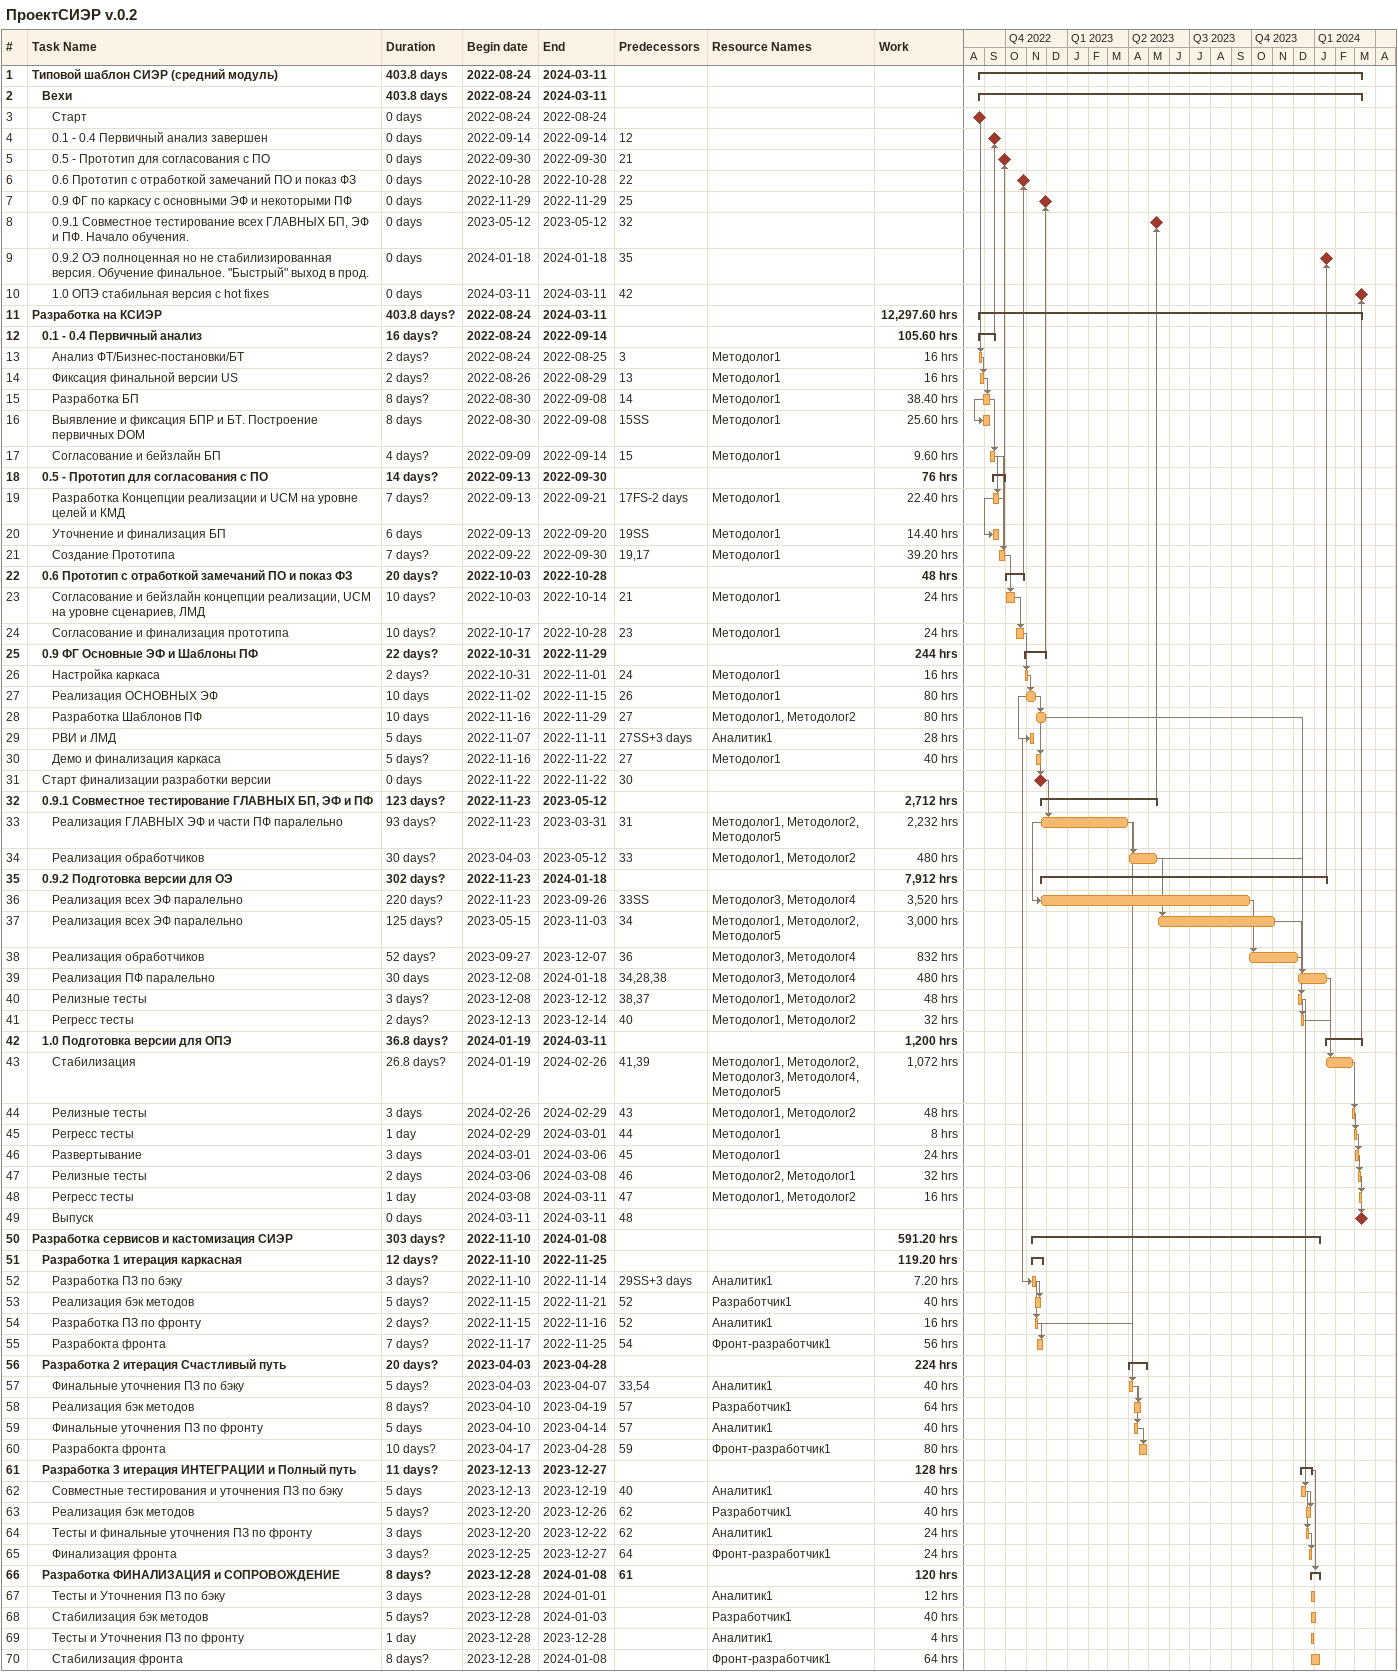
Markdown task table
ПроектСИЭР v.0.2

| ID | Level | Task | Duration | Start | Finish | Predecessors | Resources | Work (h) |
|---|---|---|---|---|---|---|---|---|
| 1 | 1 | **Типовой шаблон СИЭР (средний модуль)** | 403.8d | 2022-08-24 | 2024-03-11 |  |  |  |
| 2 | 2 | **Вехи** | 403.8d | 2022-08-24 | 2024-03-11 |  |  |  |
| 3 | 3 | Старт | 0d | 2022-08-24 | 2022-08-24 |  |  |  |
| 4 | 3 | 0.1 - 0.4 Первичный анализ завершен | 0d | 2022-09-14 | 2022-09-14 | 12 |  |  |
| 5 | 3 | 0.5 - Прототип для согласования с ПО | 0d | 2022-09-30 | 2022-09-30 | 21 |  |  |
| 6 | 3 | 0.6 Прототип с отработкой замечаний ПО и показ ФЗ | 0d | 2022-10-28 | 2022-10-28 | 22 |  |  |
| 7 | 3 | 0.9 ФГ по каркасу с основными ЭФ и некоторыми ПФ | 0d | 2022-11-29 | 2022-11-29 | 25 |  |  |
| 8 | 3 | 0.9.1 Совместное тестирование всех ГЛАВНЫХ БП, ЭФ и ПФ. Начало обучения. | 0d | 2023-05-12 | 2023-05-12 | 32 |  |  |
| 9 | 3 | 0.9.2 ОЭ полноценная но не стабилизированная версия. Обучение финальное. "Быстрый" выход в прод. | 0d | 2024-01-18 | 2024-01-18 | 35 |  |  |
| 10 | 3 | 1.0 ОПЭ стабильная версия с hot fixes | 0d | 2024-03-11 | 2024-03-11 | 42 |  |  |
| 11 | 1 | **Разработка на КСИЭР** | 403.8d? | 2022-08-24 | 2024-03-11 |  |  | 12297.60 |
| 12 | 2 | **0.1 - 0.4 Первичный анализ** | 16d? | 2022-08-24 | 2022-09-14 |  |  | 105.60 |
| 13 | 3 | Анализ ФТ/Бизнес-постановки/БТ | 2d? | 2022-08-24 | 2022-08-25 | 3 | Методолог1 | 16 |
| 14 | 3 | Фиксация финальной версии US | 2d? | 2022-08-26 | 2022-08-29 | 13 | Методолог1 | 16 |
| 15 | 3 | Разработка БП | 8d? | 2022-08-30 | 2022-09-08 | 14 | Методолог1 | 38.40 |
| 16 | 3 | Выявление и фиксация БПР и БТ. Построение первичных DOM | 8d | 2022-08-30 | 2022-09-08 | 15SS | Методолог1 | 25.60 |
| 17 | 3 | Согласование и бейзлайн БП | 4d? | 2022-09-09 | 2022-09-14 | 15 | Методолог1 | 9.60 |
| 18 | 2 | **0.5 - Прототип для согласования с ПО** | 14d? | 2022-09-13 | 2022-09-30 |  |  | 76 |
| 19 | 3 | Разработка Концепции реализации и UCM на уровне целей и КМД | 7d? | 2022-09-13 | 2022-09-21 | 17FS-2d | Методолог1 | 22.40 |
| 20 | 3 | Уточнение и финализация БП | 6d | 2022-09-13 | 2022-09-20 | 19SS | Методолог1 | 14.40 |
| 21 | 3 | Создание Прототипа | 7d? | 2022-09-22 | 2022-09-30 | 19, 17 | Методолог1 | 39.20 |
| 22 | 2 | **0.6 Прототип с отработкой замечаний ПО и показ ФЗ** | 20d? | 2022-10-03 | 2022-10-28 |  |  | 48 |
| 23 | 3 | Согласование и бейзлайн концепции реализации, UCM на уровне сценариев, ЛМД | 10d? | 2022-10-03 | 2022-10-14 | 21 | Методолог1 | 24 |
| 24 | 3 | Согласование и финализация прототипа | 10d? | 2022-10-17 | 2022-10-28 | 23 | Методолог1 | 24 |
| 25 | 2 | **0.9 ФГ Основные ЭФ и Шаблоны ПФ** | 22d? | 2022-10-31 | 2022-11-29 |  |  | 244 |
| 26 | 3 | Настройка каркаса | 2d? | 2022-10-31 | 2022-11-01 | 24 | Методолог1 | 16 |
| 27 | 3 | Реализация ОСНОВНЫХ ЭФ | 10d | 2022-11-02 | 2022-11-15 | 26 | Методолог1 | 80 |
| 28 | 3 | Разработка Шаблонов ПФ | 10d | 2022-11-16 | 2022-11-29 | 27 | Методолог1, Методолог2 | 80 |
| 29 | 3 | РВИ и ЛМД | 5d | 2022-11-07 | 2022-11-11 | 27SS+3d | Аналитик1 | 28 |
| 30 | 3 | Демо и финализация каркаса | 5d? | 2022-11-16 | 2022-11-22 | 27 | Методолог1 | 40 |
| 31 | 2 | Старт финализации разработки версии | 0d | 2022-11-22 | 2022-11-22 | 30 |  |  |
| 32 | 2 | **0.9.1 Совместное тестирование ГЛАВНЫХ БП, ЭФ и ПФ** | 123d? | 2022-11-23 | 2023-05-12 |  |  | 2712 |
| 33 | 3 | Реализация ГЛАВНЫХ ЭФ и части ПФ паралельно | 93d? | 2022-11-23 | 2023-03-31 | 31 | Методолог1, Методолог2, Методолог5 | 2232 |
| 34 | 3 | Реализация обработчиков | 30d? | 2023-04-03 | 2023-05-12 | 33 | Методолог1, Методолог2 | 480 |
| 35 | 2 | **0.9.2 Подготовка версии для ОЭ** | 302d? | 2022-11-23 | 2024-01-18 |  |  | 7912 |
| 36 | 3 | Реализация всех ЭФ паралельно | 220d? | 2022-11-23 | 2023-09-26 | 33SS | Методолог3, Методолог4 | 3520 |
| 37 | 3 | Реализация всех ЭФ паралельно | 125d? | 2023-05-15 | 2023-11-03 | 34 | Методолог1, Методолог2, Методолог5 | 3000 |
| 38 | 3 | Реализация обработчиков | 52d? | 2023-09-27 | 2023-12-07 | 36 | Методолог3, Методолог4 | 832 |
| 39 | 3 | Реализация ПФ паралельно | 30d | 2023-12-08 | 2024-01-18 | 34, 28, 38 | Методолог3, Методолог4 | 480 |
| 40 | 3 | Релизные тесты | 3d? | 2023-12-08 | 2023-12-12 | 38, 37 | Методолог1, Методолог2 | 48 |
| 41 | 3 | Регресс тесты | 2d? | 2023-12-13 | 2023-12-14 | 40 | Методолог1, Методолог2 | 32 |
| 42 | 2 | **1.0 Подготовка версии для ОПЭ** | 36.8d? | 2024-01-19 | 2024-03-11 |  |  | 1200 |
| 43 | 3 | Стабилизация | 26.8d? | 2024-01-19 | 2024-02-26 | 41, 39 | Методолог1, Методолог2, Методолог3, Методолог4, Методолог5 | 1072 |
| 44 | 3 | Релизные тесты | 3d | 2024-02-26 | 2024-02-29 | 43 | Методолог1, Методолог2 | 48 |
| 45 | 3 | Регресс тесты | 1d | 2024-02-29 | 2024-03-01 | 44 | Методолог1 | 8 |
| 46 | 3 | Развертывание | 3d | 2024-03-01 | 2024-03-06 | 45 | Методолог1 | 24 |
| 47 | 3 | Релизные тесты | 2d | 2024-03-06 | 2024-03-08 | 46 | Методолог2, Методолог1 | 32 |
| 48 | 3 | Регресс тесты | 1d | 2024-03-08 | 2024-03-11 | 47 | Методолог1, Методолог2 | 16 |
| 49 | 3 | Выпуск | 0d | 2024-03-11 | 2024-03-11 | 48 |  |  |
| 50 | 1 | **Разработка сервисов и кастомизация СИЭР** | 303d? | 2022-11-10 | 2024-01-08 |  |  | 591.20 |
| 51 | 2 | **Разработка 1 итерация каркасная** | 12d? | 2022-11-10 | 2022-11-25 |  |  | 119.20 |
| 52 | 3 | Разработка ПЗ по бэку | 3d? | 2022-11-10 | 2022-11-14 | 29SS+3d | Аналитик1 | 7.20 |
| 53 | 3 | Реализация бэк методов | 5d? | 2022-11-15 | 2022-11-21 | 52 | Разработчик1 | 40 |
| 54 | 3 | Разработка ПЗ по фронту | 2d? | 2022-11-15 | 2022-11-16 | 52 | Аналитик1 | 16 |
| 55 | 3 | Разрабокта фронта | 7d? | 2022-11-17 | 2022-11-25 | 54 | Фронт-разработчик1 | 56 |
| 56 | 2 | **Разработка 2 итерация Счастливый путь** | 20d? | 2023-04-03 | 2023-04-28 |  |  | 224 |
| 57 | 3 | Финальные уточнения ПЗ по бэку | 5d? | 2023-04-03 | 2023-04-07 | 33, 54 | Аналитик1 | 40 |
| 58 | 3 | Реализация бэк методов | 8d? | 2023-04-10 | 2023-04-19 | 57 | Разработчик1 | 64 |
| 59 | 3 | Финальные уточнения ПЗ по фронту | 5d | 2023-04-10 | 2023-04-14 | 57 | Аналитик1 | 40 |
| 60 | 3 | Разрабокта фронта | 10d? | 2023-04-17 | 2023-04-28 | 59 | Фронт-разработчик1 | 80 |
| 61 | 2 | **Разработка 3 итерация ИНТЕГРАЦИИ и Полный путь** | 11d? | 2023-12-13 | 2023-12-27 |  |  | 128 |
| 62 | 3 | Совместные тестирования и уточнения ПЗ по бэку | 5d | 2023-12-13 | 2023-12-19 | 40 | Аналитик1 | 40 |
| 63 | 3 | Реализация бэк методов | 5d? | 2023-12-20 | 2023-12-26 | 62 | Разработчик1 | 40 |
| 64 | 3 | Тесты и финальные уточнения ПЗ по фронту | 3d | 2023-12-20 | 2023-12-22 | 62 | Аналитик1 | 24 |
| 65 | 3 | Финализация фронта | 3d? | 2023-12-25 | 2023-12-27 | 64 | Фронт-разработчик1 | 24 |
| 66 | 2 | **Разработка ФИНАЛИЗАЦИЯ и СОПРОВОЖДЕНИЕ** | 8d? | 2023-12-28 | 2024-01-08 | 61 |  | 120 |
| 67 | 3 | Тесты и Уточнения ПЗ по бэку | 3d | 2023-12-28 | 2024-01-01 |  | Аналитик1 | 12 |
| 68 | 3 | Стабилизация бэк методов | 5d? | 2023-12-28 | 2024-01-03 |  | Разработчик1 | 40 |
| 69 | 3 | Тесты и Уточнения ПЗ по фронту | 1d | 2023-12-28 | 2023-12-28 |  | Аналитик1 | 4 |
| 70 | 3 | Стабилизация фронта | 8d? | 2023-12-28 | 2024-01-08 |  | Фронт-разработчик1 | 64 |
